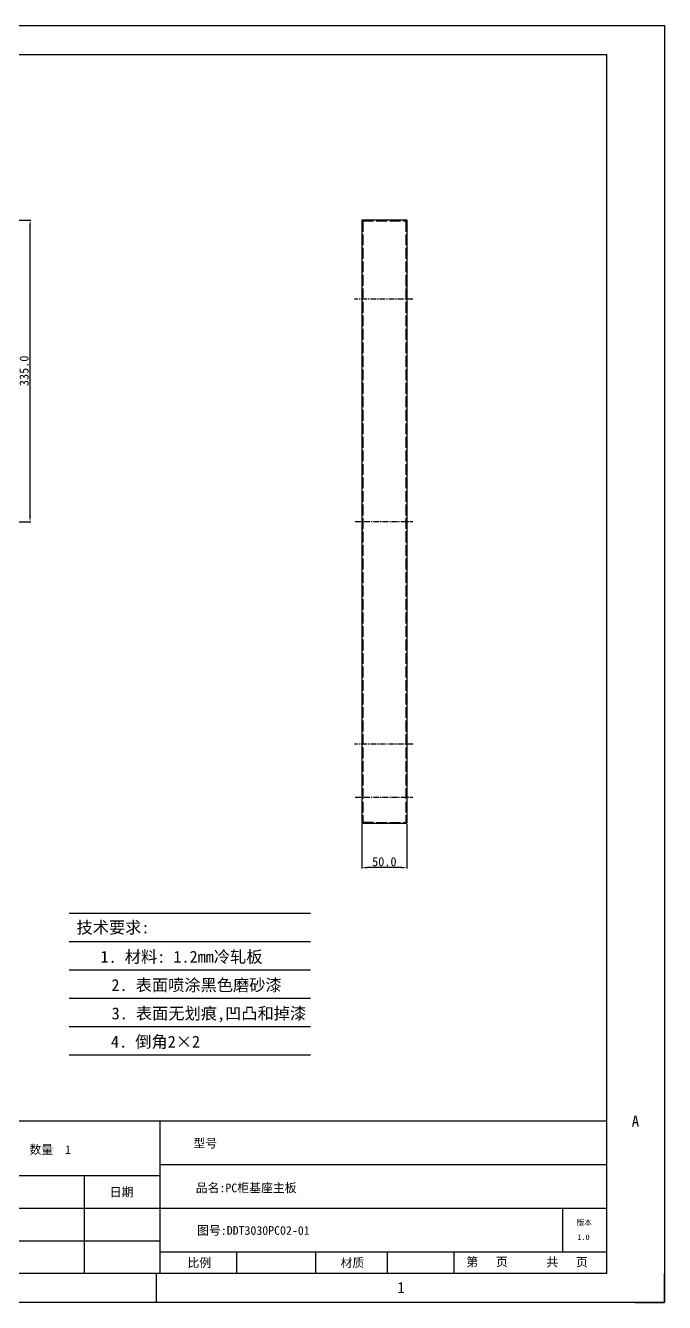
# Model space of a CAD drawing. Header units: millimetres. Extents: x 12436 to 30221, y 8547 to 23793.
# Drawn here: x 16103 to 16812, y 8547 to 9965 of the extents above; entities that cross this region are included whole.
import ezdxf
from ezdxf.enums import TextEntityAlignment as Align

# ---------------------------------------------------------------- set-up
doc = ezdxf.new("R2010")
doc.units = ezdxf.units.MM
doc.header["$PDSIZE"] = -1
for name, pattern in [('ACAD_ISO02W100', [15, 12, -3]), ('CENTER', [10.16, 6.35, -1.27, 1.27, -1.27]), ('DOT', [0.25, 0, -0.25])]:
    doc.linetypes.add(name, pattern=pattern)
doc.layers.add('print', color=30, linetype='Continuous')
doc.styles.add('Dartop', font='SIMFANG.TTF')
doc.styles.add('HZ', font='SimSun.ttf')
doc.styles.add('hzHT', font='SIMHEI.TTF')
doc.dimstyles.new('副本 ISO-25', dxfattribs={"dimtxt": 10, "dimasz": 6, "dimexe": 1, "dimexo": 1, "dimgap": 1.524, "dimtad": 1, "dimdec": 1, "dimzin": 0, "dimdsep": 46, "dimtxsty": 'Standard', "dimcen": 2.5, "dimclrd": 4, "dimclre": 4, "dimclrt": 4, "dimadec": 0, "dimazin": 0, "dimtfac": 1, "dimtdec": 1, "dimtmove": 0, "dimatfit": 3, "dimfxl": 1, "dimtzin": 0, "dimarcsym": 0})

# ---------------------------------------------------------------- blocks, each defined once
blk = doc.blocks.new('*D297')
at = {"color": 4, "lineweight": -2}
for p, q in [((15969.2, 9748.9), (16108.9, 9748.9)), ((16107.9, 9419.9), (16107.9, 9742.9)), ((15960.8, 9413.9), (16108.9, 9413.9))]:
    blk.add_line(p, q, dxfattribs=at)
at = {"color": 4}
for points in [[(16106.9, 9742.9), (16108.9, 9742.9), (16107.9, 9748.9)], [(16106.9, 9419.9), (16108.9, 9419.9), (16107.9, 9413.9)]]:
    blk.add_solid(points, dxfattribs=at)
at = {"layer": 'Defpoints', "color": 0}
for p in [(15968.2, 9748.9), (16107.9, 9748.9), (15959.8, 9413.9)]:
    blk.add_point(p, dxfattribs=at)
at = {"color": 4, "insert": (16101.3, 9581.4), "char_height": 10, "attachment_point": 5, "rotation": 90}
blk.add_mtext('335.0', dxfattribs=at)
blk = doc.blocks.new('*D312')
at = {"color": 4, "lineweight": -2}
for p, q in [((16476.3, 9077.9), (16476.3, 9028.7)), ((16526.3, 9077.9), (16526.3, 9028.7)), ((16520.3, 9029.7), (16482.3, 9029.7))]:
    blk.add_line(p, q, dxfattribs=at)
at = {"color": 4}
for points in [[(16482.3, 9030.7), (16482.3, 9028.7), (16476.3, 9029.7)], [(16520.3, 9030.7), (16520.3, 9028.7), (16526.3, 9029.7)]]:
    blk.add_solid(points, dxfattribs=at)
at = {"layer": 'Defpoints', "color": 0}
for p in [(16476.3, 9078.9), (16526.3, 9078.9), (16476.3, 9029.7)]:
    blk.add_point(p, dxfattribs=at)
at = {"color": 4, "insert": (16501.3, 9036.2), "char_height": 10, "attachment_point": 5}
blk.add_mtext('50.0', dxfattribs=at)

msp = doc.modelspace()

# ---------------------------------------------------------------- linework, layer by layer
for p, q in [((14829.306, 9932.674), (16747.952, 9932.674)), ((16476.328, 9748.941), (16476.328, 9078.941)), ((16476.328, 9748.941), (16526.328, 9748.941)), ((16526.328, 9748.941), (16526.328, 9078.941)), ((16476.328, 9078.941), (16526.328, 9078.941))]:
    msp.add_line(p, q)
at = {"color": 0}
for p, q in [((16747.952, 9932.674), (16747.952, 8578.995)), ((16747.952, 8748.205), (15768.953, 8748.205)), ((16252.409, 8578.995), (16252.409, 8748.205)), ((16252.409, 8699.859), (16747.952, 8699.859)), ((16010.681, 8687.773), (16252.409, 8687.773)), ((16167.804, 8687.773), (16167.804, 8578.995)), ((16010.681, 8651.514), (16747.952, 8651.514)), ((16699.607, 8603.168), (16699.607, 8651.514)), ((16010.681, 8615.254), (16252.409, 8615.254)), ((16252.409, 8603.168), (16747.952, 8603.168)), ((16337.455, 8578.995), (16337.455, 8603.168)), ((16425.101, 8578.995), (16425.101, 8603.168)), ((16504.779, 8578.995), (16504.779, 8603.168)), ((16578.742, 8578.995), (16578.742, 8603.168)), ((16747.952, 8578.995), (14829.306, 8578.995)), ((16248.38, 8546.765), (16248.38, 8578.995)), ((16812.413, 8546.765), (16812.413, 8578.995)), ((16780.183, 8546.765), (16812.413, 8546.765))]:
    msp.add_line(p, q, dxfattribs=at)
at = {"color": 0, "linetype": 'DOT'}
for p, q in [((16812.413, 9932.674), (16812.413, 8578.995)), ((16780.183, 8546.765), (14764.845, 8546.765))]:
    msp.add_line(p, q, dxfattribs=at)
at = {"color": 6, "linetype": 'ACAD_ISO02W100'}
for p, q in [((16477.328, 9747.941), (16477.328, 9079.941)), ((16477.328, 9747.941), (16525.328, 9747.941)), ((16525.328, 9747.941), (16525.328, 9079.941)), ((16477.328, 9736.441), (16476.328, 9736.441)), ((16526.328, 9742.441), (16525.328, 9742.441)), ((16526.328, 9736.441), (16525.328, 9736.441)), ((16525.328, 9674.691), (16526.328, 9674.691)), ((16477.328, 9664.691), (16476.328, 9664.691)), ((16477.328, 9657.191), (16476.328, 9657.191)), ((16525.328, 9650.941), (16526.328, 9650.941)), ((16477.328, 9640.941), (16476.328, 9640.941)), ((16477.328, 9625.441), (16476.328, 9625.441)), ((16477.328, 9618.441), (16476.328, 9618.441)), ((16477.328, 9602.941), (16476.328, 9602.941)), ((16477.328, 9595.941), (16476.328, 9595.941)), ((16477.328, 9580.441), (16476.328, 9580.441)), ((16477.328, 9573.441), (16476.328, 9573.441)), ((16477.328, 9557.941), (16476.328, 9557.941)), ((16477.328, 9550.941), (16476.328, 9550.941)), ((16477.328, 9535.441), (16476.328, 9535.441)), ((16477.328, 9505.941), (16476.328, 9505.941)), ((16477.328, 9490.441), (16476.328, 9490.441)), ((16477.328, 9483.441), (16476.328, 9483.441)), ((16525.328, 9485.641), (16526.328, 9485.641)), ((16477.328, 9467.941), (16476.328, 9467.941)), ((16525.328, 9454.141), (16526.328, 9454.141)), ((16477.328, 9438.441), (16476.328, 9438.441)), ((16476.328, 9423.191), (16477.328, 9423.191)), ((16477.328, 9422.941), (16476.328, 9422.941)), ((16525.328, 9417.691), (16526.328, 9417.691)), ((16477.328, 9415.941), (16476.328, 9415.941)), ((16476.328, 9404.691), (16477.328, 9404.691)), ((16525.328, 9410.191), (16526.328, 9410.191)), ((16525.328, 9402.941), (16526.328, 9402.941)), ((16477.328, 9400.441), (16476.328, 9400.441)), ((16525.328, 9401.441), (16526.328, 9401.441)), ((16525.328, 9399.441), (16526.328, 9399.441)), ((16525.328, 9397.941), (16526.328, 9397.941)), ((16525.328, 9176.941), (16526.328, 9176.941)), ((16477.328, 9170.691), (16476.328, 9170.691)), ((16477.328, 9163.191), (16476.328, 9163.191)), ((16525.328, 9153.191), (16526.328, 9153.191)), ((16477.328, 9117.341), (16476.328, 9117.341)), ((16477.328, 9098.541), (16476.328, 9098.541)), ((16477.328, 9091.441), (16476.328, 9091.441)), ((16526.328, 9091.441), (16525.328, 9091.441)), ((16477.328, 9079.941), (16525.328, 9079.941)), ((16489.328, 9079.941), (16477.328, 9079.941)), ((16526.328, 9085.441), (16525.328, 9085.441))]:
    msp.add_line(p, q, dxfattribs=at)
at = {"color": 1, "linetype": 'CENTER'}
for p, q in [((16532.895, 9660.941), (16468.056, 9660.941)), ((16468.805, 9413.941), (16532.895, 9413.941)), ((16532.895, 9166.941), (16468.056, 9166.941)), ((16468.805, 9107.941), (16532.895, 9107.941))]:
    msp.add_line(p, q, dxfattribs=at)
at = {"layer": 'Defpoints'}
for p, q in [((16151.35, 8979.09), (16419.211, 8979.09)), ((16151.35, 8947.641), (16419.211, 8947.641)), ((16151.35, 8947.641), (16419.211, 8947.641)), ((16151.35, 8916.191), (16419.211, 8916.191)), ((16151.35, 8884.741), (16419.211, 8884.741)), ((16151.35, 8853.292), (16419.211, 8853.292)), ((16151.35, 8821.842), (16419.211, 8821.842))]:
    msp.add_line(p, q, dxfattribs=at)
at = {"layer": 'print', "color": 4}
msp.add_lwpolyline([(14764.845, 9964.904), (16812.413, 9964.904), (16812.413, 8546.765), (14764.845, 8546.765)], close=True, dxfattribs=at)

# ---------------------------------------------------------------- texts
at = {"style": 'HZ'}
for s, height, p in [('技术要求:', 13.2088, (16199.996, 8963.218)), ('     1. 材料: 1.2mm冷轧板      ', 13.20883, (16280.559, 8930.682)), ('    2. 表面喷涂黑色磨砂漆', 13.20883, (16274.8, 8899.232)), ('3. 表面无划痕,凹凸和掉漆', 13.20883, (16306.514, 8867.783)), ('4. 倒角2×2         ', 13.20883, (16287.653, 8836.333))]:
    msp.add_text(s, height=height, dxfattribs=at).set_placement(p, align=Align.MIDDLE_CENTER)
at = {"color": 0}
for s, height, style, p in [('A', 12.086, 'Dartop', (16780.183, 8748.205)), ('数量  1', 9.6691, 'hzHT', (16130.245, 8716.51)), ('型号', 9.6691, 'hzHT', (16302.575, 8723.61)), ('品名:PC柜基座主板  ', 9.66913, 'hzHT', (16354.468, 8673.973)), ('日期', 9.6691, 'hzHT', (16209.501, 8669.24)), ('版本', 6.0432, 'hzHT', (16723.314, 8635.47)), ('图号:DDT3030PC02-01', 9.66913, 'hzHT', (16355.878, 8626.711)), ('1.0', 6.0432, 'Dartop', (16722.587, 8619.32)), ('比例', 9.6691, 'hzHT', (16295.833, 8590.83)), ('材质', 9.6691, 'hzHT', (16465.832, 8590.83)), ('第   页', 9.6691, 'hzHT', (16615.407, 8591.833)), ('共   页', 9.6691, 'hzHT', (16704.226, 8591.481)), ('1', 12.086, 'Dartop', (16519.791, 8563.263))]:
    msp.add_text(s, height=height, dxfattribs=dict(at, style=style)).set_placement(p, align=Align.MIDDLE_CENTER)

# ---------------------------------------------------------------- dimensions: what is measured, and where the dimension line sits
dim = msp.add_linear_dim(base=(16107.865, 9748.941), p1=(15959.794, 9413.941), p2=(15968.195, 9748.941), angle=90, dimstyle='副本 ISO-25')
dim.commit()
dim.dimension.update_dxf_attribs({"geometry": '*D297', "text_midpoint": (16101.341, 9581.441)})
dim = msp.add_linear_dim(base=(16476.328, 9029.724), p1=(16526.328, 9078.941), p2=(16476.328, 9078.941), angle=180, dimstyle='副本 ISO-25')
dim.commit()
dim.dimension.update_dxf_attribs({"geometry": '*D312', "text_midpoint": (16501.328, 9029.724), "dimtype": 160})

doc.saveas('drawing.dxf')
